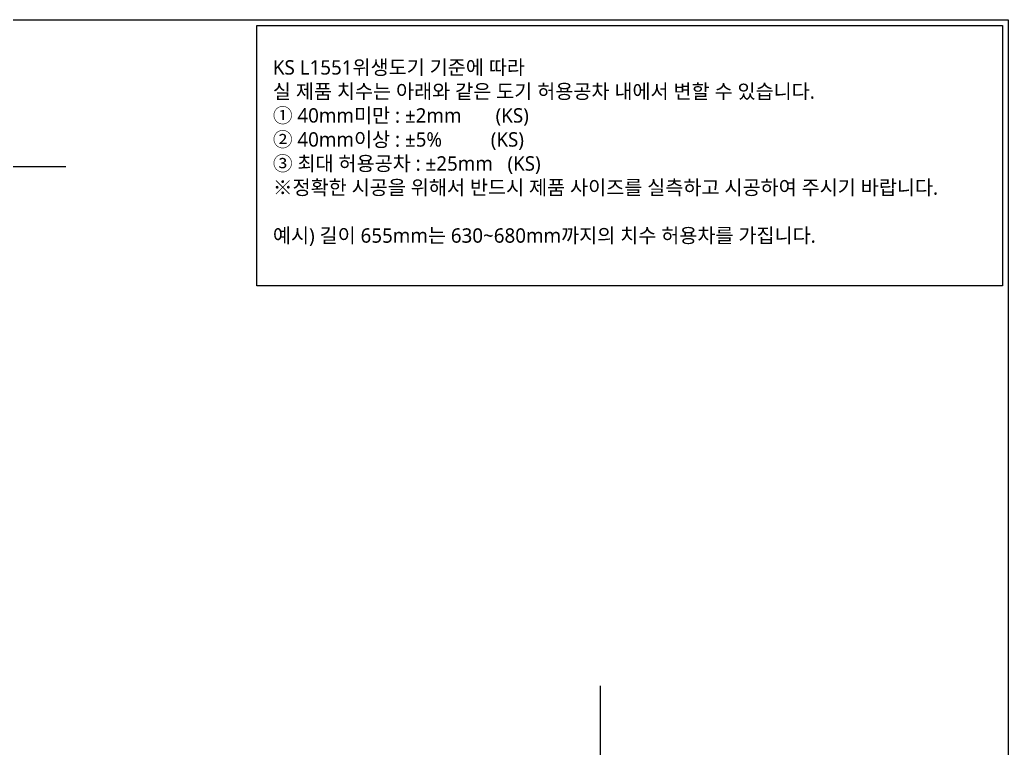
# Model space of a CAD drawing. Extents: x -7692 to 9871, y -72 to 2456.
# Drawn here: x -2820 to -1105, y 1192 to 2456 of the extents above; entities that cross this region are included whole.
import ezdxf
from ezdxf.lldxf.tags import DXFTag

# ---------------------------------------------------------------- set-up
doc = ezdxf.new("R2010")
doc.units = 0
doc.header["$LTSCALE"] = 20
doc.header["$MEASUREMENT"] = 0
for name, color, linetype in [('2', 2, 'CONTINUOUS'), ('3', 3, 'CONTINUOUS'), ('6', 6, 'CONTINUOUS')]:
    doc.layers.add(name, color=color, linetype=linetype)
doc.styles.add('ROMANS', font='NanumGothic.ttf', dxfattribs={"height": 10.144927})
tags = doc.linetypes.add('DASHED', pattern=[0.75, 0.5, -0.25]).pattern_tags.tags
tags[6:7] = [DXFTag(74, 4), DXFTag(75, 0), DXFTag(340, '0'), DXFTag(46, 1.0), DXFTag(50, 0.0), DXFTag(44, 0.0), DXFTag(45, 0.0)]
tags[4:5] = [DXFTag(74, 4), DXFTag(75, 0), DXFTag(340, '0'), DXFTag(46, 1.0), DXFTag(50, 0.0), DXFTag(44, 0.0), DXFTag(45, 0.0)]

msp = doc.modelspace()

# ---------------------------------------------------------------- linework, layer by layer
at = {"layer": '3', "color": 7}
msp.add_lwpolyline([(-3739.7, 2200.8), (-3739.7, 2456.1), (-1104.5, 2456.1), (-1104.5, 275.7), (-1812.2, 275.7)], dxfattribs=at)
at = {"layer": '3', "linetype": 'DASHED'}
msp.add_lwpolyline([(-2408.4, 2446.1), (-1114.5, 2446.1), (-1114.5, 1994.3), (-2408.4, 1994.3)], close=True, dxfattribs=at)
at = {"layer": '6'}
msp.add_lwpolyline([(-2739.7, 2200.8), (-3739.7, 2200.8), (-3739.7, 275.7), (-1812.2, 275.7), (-1812.2, 1300.7)], dxfattribs=at)

# ---------------------------------------------------------------- texts
at = {"layer": '2', "insert": (-2380.6, 2224.9), "char_height": 25, "attachment_point": 4, "style": 'ROMANS'}
msp.add_mtext('KS L1551위생도기 기준에 따라 \\P실 제품 치수는 아래와 같은 도기 허용공차 내에서 변할 수 있습니다. \\P① 40mm미만 : ±2mm       (KS) \\P② 40mm이상 : ±5%          (KS)\\P③ 최대 허용공차 : ±25mm   (KS)\\P※정확한 시공을 위해서 반드시 제품 사이즈를 실측하고 시공하여 주시기 바랍니다.\\P\\P예시) 길이 655mm는 630~680mm까지의 치수 허용차를 가집니다.', dxfattribs=at)

doc.saveas('drawing.dxf')
